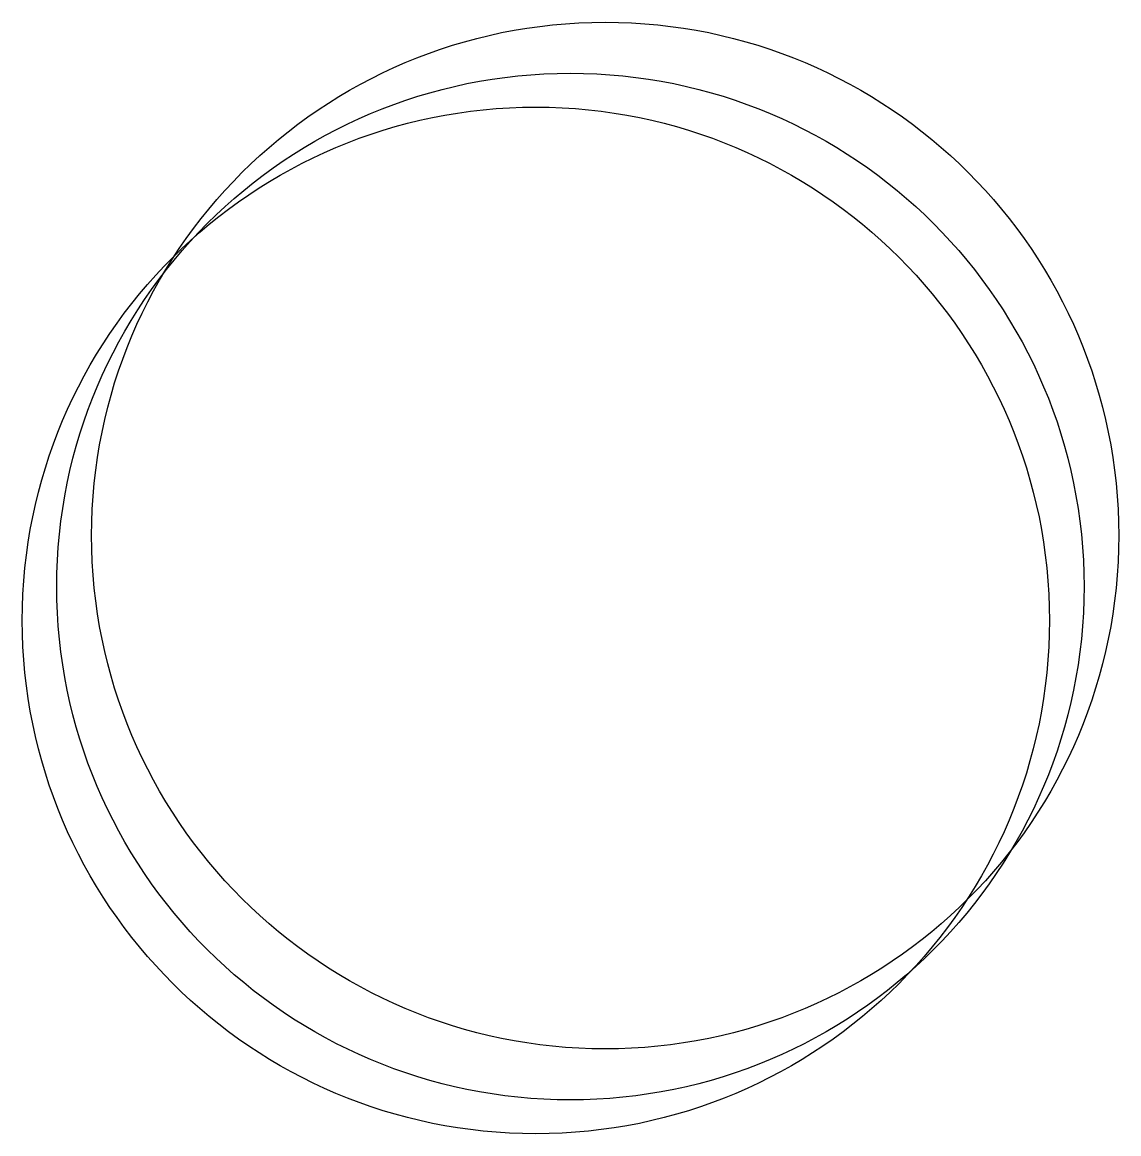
# Model space of a CAD drawing. Extents: x 79.48 to 85.89, y 45.18 to 51.67.
import ezdxf

# ---------------------------------------------------------------- set-up
doc = ezdxf.new("R2010")
doc.units = 0
doc.layers.add('49', color=1, linetype='CONTINUOUS')

msp = doc.modelspace()

# ---------------------------------------------------------------- linework, layer by layer
at = {"layer": '49', "color": 0}
for centre in [(82.8867, 48.6711), (82.6837, 48.3732), (82.4818, 48.1752)]:
    msp.add_circle(centre, 3, dxfattribs=at)

doc.saveas('drawing.dxf')
